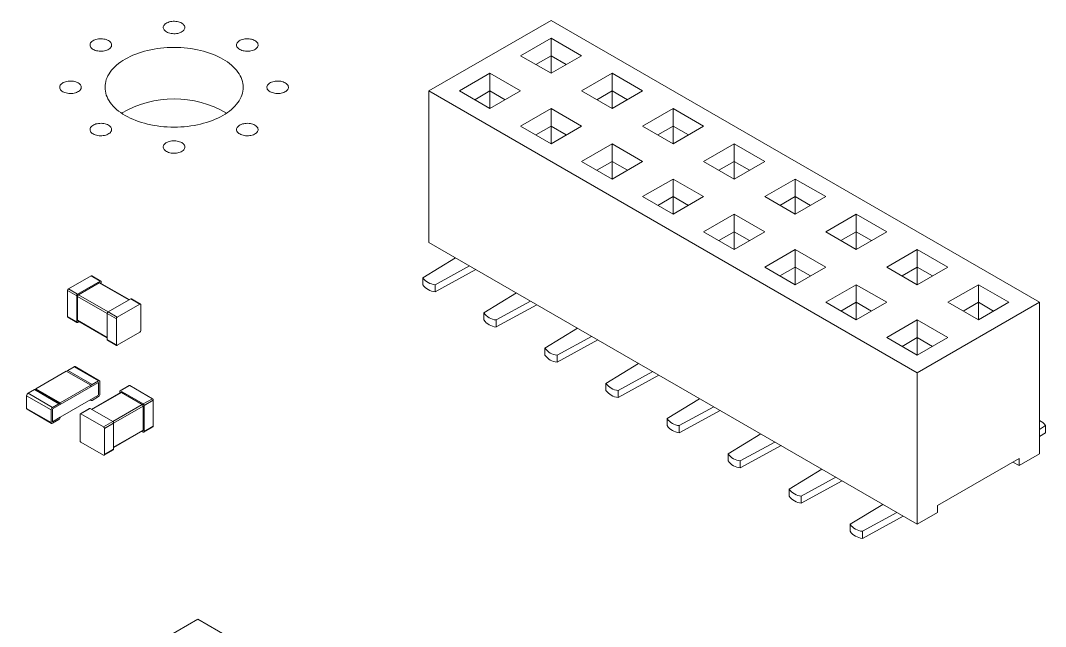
# Model space of a CAD drawing. Header units: millimetres. Extents: x 15 to 405, y 6 to 293.
# Drawn here: x 104.89 to 112.8, y 59.55 to 64.23 of the extents above; entities that cross this region are included whole.
import ezdxf

# ---------------------------------------------------------------- set-up
doc = ezdxf.new("R2010")
doc.units = ezdxf.units.MM

msp = doc.modelspace()

# ---------------------------------------------------------------- linework, layer by layer
at = {"color": 7, "linetype": 'Continuous', "lineweight": 18}
for p, q in [((108.9828, 64.2268), (108.0399, 63.6825)), ((112.754, 62.0497), (108.9828, 64.2268)), ((108.9828, 64.0907), (108.747, 63.9546)), ((109.2185, 63.9546), (108.9828, 64.0907)), ((108.9828, 64.0907), (108.9828, 63.9546)), ((108.747, 63.9546), (108.9828, 63.8186)), ((108.9828, 63.9546), (108.8649, 63.8866)), ((108.9828, 63.8186), (109.2185, 63.9546)), ((109.1006, 63.8866), (108.9828, 63.9546)), ((108.9828, 63.9546), (108.9828, 63.8186)), ((108.5113, 63.8186), (108.2756, 63.6825)), ((108.747, 63.6825), (108.5113, 63.8186)), ((108.5113, 63.8186), (108.5113, 63.6825)), ((109.4542, 63.8186), (109.2185, 63.6825)), ((109.6899, 63.6825), (109.4542, 63.8186)), ((109.4542, 63.8186), (109.4542, 63.6825)), ((108.0399, 63.6825), (111.8112, 61.5054)), ((108.0399, 62.5121), (108.0399, 63.6825)), ((108.2756, 63.6825), (108.5113, 63.5464)), ((108.5113, 63.6825), (108.3935, 63.6144)), ((108.5113, 63.5464), (108.747, 63.6825)), ((108.6292, 63.6144), (108.5113, 63.6825)), ((108.5113, 63.6825), (108.5113, 63.5464)), ((109.2185, 63.6825), (109.4542, 63.5464)), ((109.4542, 63.6825), (109.3363, 63.6144)), ((109.4542, 63.5464), (109.6899, 63.6825)), ((109.572, 63.6144), (109.4542, 63.6825)), ((109.4542, 63.6825), (109.4542, 63.5464)), ((108.9828, 63.5464), (108.747, 63.4103)), ((109.2185, 63.4103), (108.9828, 63.5464)), ((108.9828, 63.5464), (108.9828, 63.4103)), ((109.9256, 63.5464), (109.6899, 63.4103)), ((110.1613, 63.4103), (109.9256, 63.5464)), ((109.9256, 63.5464), (109.9256, 63.4103)), ((108.747, 63.4103), (108.9828, 63.2743)), ((108.9828, 63.4103), (108.8649, 63.3423)), ((108.9828, 63.2743), (109.2185, 63.4103)), ((109.1006, 63.3423), (108.9828, 63.4103)), ((108.9828, 63.4103), (108.9828, 63.2743)), ((109.6899, 63.4103), (109.9256, 63.2743)), ((109.9256, 63.4103), (109.8077, 63.3423)), ((109.9256, 63.2743), (110.1613, 63.4103)), ((110.0434, 63.3423), (109.9256, 63.4103)), ((109.9256, 63.4103), (109.9256, 63.2743)), ((109.4542, 63.2743), (109.2185, 63.1382)), ((109.6899, 63.1382), (109.4542, 63.2743)), ((109.4542, 63.2743), (109.4542, 63.1382)), ((110.397, 63.2743), (110.1613, 63.1382)), ((110.6327, 63.1382), (110.397, 63.2743)), ((110.397, 63.2743), (110.397, 63.1382)), ((109.2185, 63.1382), (109.4542, 63.0021)), ((109.4542, 63.1382), (109.3363, 63.0702)), ((109.4542, 63.0021), (109.6899, 63.1382)), ((109.572, 63.0702), (109.4542, 63.1382)), ((109.4542, 63.1382), (109.4542, 63.0021)), ((110.1613, 63.1382), (110.397, 63.0021)), ((110.397, 63.1382), (110.2791, 63.0702)), ((110.397, 63.0021), (110.6327, 63.1382)), ((110.5148, 63.0702), (110.397, 63.1382)), ((110.397, 63.1382), (110.397, 63.0021)), ((109.9256, 63.0021), (109.6899, 62.8661)), ((110.1613, 62.8661), (109.9256, 63.0021)), ((109.9256, 63.0021), (109.9256, 62.8661)), ((110.8684, 63.0021), (110.6327, 62.8661)), ((111.1041, 62.8661), (110.8684, 63.0021)), ((110.8684, 63.0021), (110.8684, 62.8661)), ((109.6899, 62.8661), (109.9256, 62.73)), ((109.9256, 62.8661), (109.8077, 62.798)), ((109.9256, 62.73), (110.1613, 62.8661)), ((110.0434, 62.798), (109.9256, 62.8661)), ((109.9256, 62.8661), (109.9256, 62.73)), ((110.6327, 62.8661), (110.8684, 62.73)), ((110.8684, 62.8661), (110.7505, 62.798)), ((110.8684, 62.73), (111.1041, 62.8661)), ((110.9862, 62.798), (110.8684, 62.8661)), ((110.8684, 62.8661), (110.8684, 62.73)), ((110.397, 62.73), (110.1613, 62.5939)), ((110.6327, 62.5939), (110.397, 62.73)), ((110.397, 62.73), (110.397, 62.5939)), ((111.3398, 62.73), (111.1041, 62.5939)), ((111.5755, 62.5939), (111.3398, 62.73)), ((111.3398, 62.73), (111.3398, 62.5939)), ((110.1613, 62.5939), (110.397, 62.4579)), ((110.397, 62.5939), (110.2791, 62.5259)), ((110.397, 62.4579), (110.6327, 62.5939)), ((110.5148, 62.5259), (110.397, 62.5939)), ((110.397, 62.5939), (110.397, 62.4579)), ((111.1041, 62.5939), (111.3398, 62.4579)), ((111.3398, 62.5939), (111.2219, 62.5259)), ((111.3398, 62.4579), (111.5755, 62.5939)), ((111.4576, 62.5259), (111.3398, 62.5939)), ((111.3398, 62.5939), (111.3398, 62.4579)), ((108.0399, 62.5121), (111.8112, 60.335)), ((110.8684, 62.4579), (110.6327, 62.3218)), ((111.1041, 62.3218), (110.8684, 62.4579)), ((110.8684, 62.4579), (110.8684, 62.3218)), ((111.8112, 62.4579), (111.5755, 62.3218)), ((112.0469, 62.3218), (111.8112, 62.4579)), ((111.8112, 62.4579), (111.8112, 62.3218)), ((107.9928, 62.24), (108.2449, 62.3938)), ((108.3536, 62.3311), (108.0871, 62.1855)), ((108.402, 62.3031), (108.0871, 62.1311)), ((110.6327, 62.3218), (110.8684, 62.1857)), ((110.8684, 62.3218), (110.7505, 62.2538)), ((110.8684, 62.1857), (111.1041, 62.3218)), ((110.9862, 62.2538), (110.8684, 62.3218)), ((110.8684, 62.3218), (110.8684, 62.1857)), ((111.5755, 62.3218), (111.8112, 62.1857)), ((111.8112, 62.3218), (111.6933, 62.2538)), ((111.8112, 62.1857), (112.0469, 62.3218)), ((111.929, 62.2538), (111.8112, 62.3218)), ((111.8112, 62.3218), (111.8112, 62.1857)), ((105.2563, 62.1529), (105.4307, 62.2536)), ((105.4307, 62.2536), (105.5015, 62.2128)), ((105.5065, 62.2133), (105.4357, 62.2541)), ((107.9928, 62.1855), (107.9928, 62.24)), ((105.2493, 62.1407), (105.32, 62.0999)), ((105.2493, 61.9393), (105.2493, 62.1407)), ((105.2563, 62.1529), (105.327, 62.1121)), ((105.327, 62.1121), (105.5015, 62.2128)), ((105.3341, 62.108), (105.4944, 62.2005)), ((105.4944, 62.2005), (105.723, 62.0686)), ((105.7259, 62.0703), (105.4994, 62.201)), ((105.5085, 62.1958), (105.5085, 62.2087)), ((108.0871, 62.1311), (108.0871, 62.1855)), ((111.3398, 62.1857), (111.1041, 62.0497)), ((111.5755, 62.0497), (111.3398, 62.1857)), ((111.3398, 62.1857), (111.3398, 62.0497)), ((112.2826, 62.1857), (112.0469, 62.0497)), ((112.5183, 62.0497), (112.2826, 62.1857)), ((112.2826, 62.1857), (112.2826, 62.0497)), ((105.32, 61.8984), (105.32, 62.0999)), ((105.327, 61.9107), (105.327, 62.0958)), ((105.327, 62.0958), (105.5557, 61.9638)), ((105.3341, 62.108), (105.5627, 61.976)), ((105.5627, 61.976), (105.7372, 62.0767)), ((105.7372, 62.0767), (105.8079, 62.0359)), ((105.8129, 62.0364), (105.7422, 62.0772)), ((108.4642, 61.9678), (108.7163, 62.1217)), ((108.825, 62.0589), (108.5585, 61.9134)), ((105.5627, 61.976), (105.6334, 61.9352)), ((105.6334, 61.9352), (105.8079, 62.0359)), ((105.8149, 61.8304), (105.8149, 62.0318)), ((108.8734, 62.0309), (108.5585, 61.859)), ((111.1041, 62.0497), (111.3398, 61.9136)), ((111.3398, 62.0497), (111.2219, 61.9816)), ((111.3398, 61.9136), (111.5755, 62.0497)), ((111.4576, 61.9816), (111.3398, 62.0497)), ((111.3398, 62.0497), (111.3398, 61.9136)), ((111.8112, 61.5054), (112.754, 62.0497)), ((112.0469, 62.0497), (112.2826, 61.9136)), ((112.2826, 62.0497), (112.1647, 61.9816)), ((112.2826, 61.9136), (112.5183, 62.0497)), ((112.4004, 61.9816), (112.2826, 62.0497)), ((112.2826, 62.0497), (112.2826, 61.9136)), ((112.754, 60.8793), (112.754, 62.0497)), ((105.2493, 61.9393), (105.32, 61.8984)), ((105.2513, 61.9347), (105.322, 61.8939)), ((105.327, 61.9107), (105.5557, 61.7787)), ((105.327, 61.8944), (105.3382, 61.9008)), ((105.3291, 61.9061), (105.5557, 61.7753)), ((105.5557, 61.9638), (105.6264, 61.923)), ((105.5557, 61.7624), (105.5557, 61.9638)), ((105.6264, 61.7216), (105.6264, 61.923)), ((108.4642, 61.9134), (108.4642, 61.9678)), ((108.5585, 61.859), (108.5585, 61.9134)), ((111.8112, 61.9136), (111.5755, 61.7775)), ((112.0469, 61.7775), (111.8112, 61.9136)), ((111.8112, 61.9136), (111.8112, 61.7775)), ((105.6334, 61.7175), (105.8079, 61.8182)), ((108.9356, 61.6957), (109.1877, 61.8495)), ((105.5557, 61.7624), (105.6264, 61.7216)), ((105.5577, 61.7578), (105.6284, 61.717)), ((109.2964, 61.7868), (109.0299, 61.6413)), ((109.3448, 61.7588), (109.0299, 61.5868)), ((111.5755, 61.7775), (111.8112, 61.6415)), ((111.8112, 61.7775), (111.6933, 61.7095)), ((111.8112, 61.6415), (112.0469, 61.7775)), ((111.929, 61.7095), (111.8112, 61.7775)), ((111.8112, 61.7775), (111.8112, 61.6415)), ((108.9356, 61.6413), (108.9356, 61.6957)), ((109.0299, 61.5868), (109.0299, 61.6413)), ((105.2398, 61.5175), (105.0041, 61.3814)), ((105.2398, 61.5175), (105.4284, 61.4086)), ((105.2999, 61.5522), (105.2504, 61.5236)), ((105.2504, 61.5236), (105.439, 61.4147)), ((105.2999, 61.5522), (105.4885, 61.4433)), ((105.496, 61.4441), (105.3074, 61.5529)), ((109.407, 61.4236), (109.6591, 61.5774)), ((109.7678, 61.5147), (109.5013, 61.3691)), ((111.8112, 60.335), (111.8112, 61.5054)), ((105.4885, 61.4311), (105.4284, 61.3964)), ((105.4885, 61.4433), (105.439, 61.4147)), ((105.4885, 61.3331), (105.4885, 61.4311)), ((105.4991, 61.3392), (105.4991, 61.4372)), ((109.407, 61.3691), (109.407, 61.4236)), ((109.8162, 61.4867), (109.5013, 61.3147)), ((104.9935, 61.3753), (104.944, 61.3467)), ((104.944, 61.3467), (105.1326, 61.2379)), ((104.9935, 61.3753), (105.1821, 61.2664)), ((105.1896, 61.2672), (105.001, 61.376)), ((105.0041, 61.3814), (105.1927, 61.2726)), ((105.0041, 61.3742), (105.0041, 61.3814)), ((105.4284, 61.4086), (105.1927, 61.2726)), ((105.4284, 61.3964), (105.1927, 61.2603)), ((105.4284, 61.3964), (105.4284, 61.4086)), ((105.6614, 61.3533), (105.4349, 61.2226)), ((105.4378, 61.2209), (105.6664, 61.3528)), ((105.6523, 61.3481), (105.6523, 61.361)), ((105.7251, 61.4064), (105.6544, 61.3656)), ((105.6594, 61.3651), (105.7301, 61.4059)), ((105.8338, 61.2644), (105.6594, 61.3651)), ((105.8267, 61.2603), (105.6664, 61.3528)), ((105.9045, 61.3052), (105.7301, 61.4059)), ((109.5013, 61.3147), (109.5013, 61.3691)), ((104.9334, 61.3283), (105.122, 61.2195)), ((104.9334, 61.2304), (104.9334, 61.3283)), ((105.1821, 61.2664), (105.1326, 61.2379)), ((105.4284, 61.2984), (105.1927, 61.1623)), ((105.1927, 61.2603), (105.1927, 61.2726)), ((105.424, 61.2958), (105.4315, 61.2915)), ((105.4885, 61.3331), (105.4284, 61.2984)), ((105.4885, 61.3208), (105.439, 61.2923)), ((105.8338, 61.2644), (105.9045, 61.3052)), ((105.8409, 61.2522), (105.9116, 61.293)), ((105.9116, 61.0916), (105.9116, 61.293)), ((109.8784, 61.1514), (110.1305, 61.3053)), ((104.9334, 61.2304), (105.122, 61.1215)), ((104.9365, 61.2235), (105.1251, 61.1146)), ((105.122, 61.1215), (105.122, 61.2195)), ((105.1927, 61.2603), (105.1326, 61.2256)), ((105.1326, 61.1276), (105.1326, 61.2256)), ((105.4187, 61.2295), (105.348, 61.1887)), ((105.353, 61.1882), (105.4237, 61.229)), ((105.5274, 61.0875), (105.353, 61.1882)), ((105.5981, 61.1283), (105.4237, 61.229)), ((105.5981, 61.1283), (105.8267, 61.2603)), ((105.6052, 61.1161), (105.8338, 61.2481)), ((105.8338, 61.063), (105.8338, 61.2481)), ((105.8409, 61.0507), (105.8409, 61.2522)), ((110.2392, 61.2425), (109.9727, 61.097)), ((110.2876, 61.2145), (109.9727, 61.0426)), ((105.1927, 61.1623), (105.1326, 61.1276)), ((105.1821, 61.1439), (105.1326, 61.1154)), ((105.3459, 60.9827), (105.3459, 61.1841)), ((105.5274, 61.0875), (105.5981, 61.1283)), ((105.5345, 61.0753), (105.6052, 61.1161)), ((105.6052, 60.9147), (105.6052, 61.1161)), ((109.8784, 61.097), (109.8784, 61.1514)), ((105.5345, 60.8739), (105.5345, 61.0753)), ((105.6052, 60.931), (105.8338, 61.063)), ((105.6052, 60.9276), (105.8317, 61.0584)), ((105.8338, 61.0467), (105.8226, 61.0531)), ((105.8388, 61.0462), (105.9095, 61.087)), ((105.8409, 61.0507), (105.9116, 61.0916)), ((109.9727, 61.0426), (109.9727, 61.097)), ((110.3498, 60.8793), (110.6019, 61.0331)), ((112.8011, 61.097), (112.754, 61.0682)), ((112.8011, 61.0426), (112.754, 61.0138)), ((112.8011, 61.0426), (112.8011, 61.097)), ((105.5274, 60.8698), (105.353, 60.9705)), ((110.7106, 60.9704), (110.4441, 60.8249)), ((105.5324, 60.8693), (105.6031, 60.9101)), ((105.5345, 60.8739), (105.6052, 60.9147)), ((110.3498, 60.8249), (110.3498, 60.8793)), ((110.759, 60.9424), (110.4441, 60.7704)), ((112.5969, 60.7886), (112.754, 60.8793)), ((110.4441, 60.7704), (110.4441, 60.8249)), ((111.9683, 60.4802), (112.5969, 60.843)), ((112.5969, 60.7886), (112.5497, 60.8158)), ((112.5969, 60.7886), (112.5969, 60.843)), ((110.8212, 60.6072), (111.0733, 60.761)), ((111.182, 60.6982), (110.9155, 60.5527)), ((111.2304, 60.6703), (110.9155, 60.4983)), ((110.8212, 60.5527), (110.8212, 60.6072)), ((110.9155, 60.4983), (110.9155, 60.5527)), ((111.2926, 60.335), (111.5447, 60.4888)), ((111.9683, 60.4257), (111.9683, 60.4802)), ((111.6534, 60.4261), (111.3869, 60.2806)), ((111.7019, 60.3981), (111.3869, 60.2262)), ((111.8112, 60.335), (111.9683, 60.4257)), ((111.2926, 60.2806), (111.2926, 60.335)), ((111.3869, 60.2262), (111.3869, 60.2806)), ((106.2557, 59.6018), (104.3112, 58.4793)), ((108.377, 58.3772), (106.2557, 59.6018))]:
    msp.add_line(p, q, dxfattribs=at)
at = {"color": 7, "linetype": 'Continuous', "lineweight": 18, "flags": 128}
for points in [[(106.0129, 64.1387), (106.006, 64.1432), (106.0001, 64.1482), (105.9953, 64.1536), (105.9918, 64.1593), (105.9895, 64.1652), (105.9885, 64.1712), (105.9889, 64.1772), (105.9905, 64.1832), (105.9934, 64.189), (105.9976, 64.1945), (106.0029, 64.1997), (106.0093, 64.2045), (106.0167, 64.2088), (106.025, 64.2125), (106.034, 64.2155), (106.0436, 64.2179), (106.0537, 64.2196), (106.064, 64.2206), (106.0744, 64.2208), (106.0849, 64.2202), (106.0951, 64.2189), (106.1049, 64.2168), (106.1142, 64.2141), (106.1229, 64.2107), (106.1308, 64.2067), (106.1377, 64.2022), (106.1436, 64.1972), (106.1483, 64.1918), (106.1519, 64.1861), (106.1541, 64.1802), (106.1551, 64.1742), (106.1548, 64.1682), (106.1532, 64.1622), (106.1502, 64.1564), (106.1461, 64.1508), (106.1408, 64.1456), (106.1343, 64.1409), (106.1269, 64.1366), (106.1187, 64.1329), (106.1097, 64.1298), (106.1001, 64.1274), (106.09, 64.1257), (106.0797, 64.1248), (106.0692, 64.1246), (106.0588, 64.1252), (106.0486, 64.1265), (106.0387, 64.1285), (106.0294, 64.1313), (106.0208, 64.1347), (106.0129, 64.1387)], [(105.4472, 64.0034), (105.4403, 64.0079), (105.4344, 64.0129), (105.4297, 64.0183), (105.4261, 64.024), (105.4238, 64.0299), (105.4229, 64.0359), (105.4232, 64.0419), (105.4248, 64.0479), (105.4277, 64.0537), (105.4319, 64.0593), (105.4372, 64.0645), (105.4436, 64.0692), (105.451, 64.0735), (105.4593, 64.0772), (105.4683, 64.0803), (105.4779, 64.0827), (105.488, 64.0844), (105.4983, 64.0853), (105.5088, 64.0855), (105.5192, 64.0849), (105.5294, 64.0836), (105.5392, 64.0816), (105.5486, 64.0788), (105.5572, 64.0754), (105.5651, 64.0714), (105.572, 64.0669), (105.5779, 64.0619), (105.5826, 64.0565), (105.5862, 64.0508), (105.5885, 64.0449), (105.5894, 64.0389), (105.5891, 64.0329), (105.5875, 64.0269), (105.5846, 64.0211), (105.5804, 64.0156), (105.5751, 64.0104), (105.5687, 64.0056), (105.5613, 64.0013), (105.553, 63.9976), (105.544, 63.9945), (105.5344, 63.9922), (105.5243, 63.9905), (105.514, 63.9895), (105.5035, 63.9893), (105.4931, 63.9899), (105.4829, 63.9912), (105.473, 63.9933), (105.4637, 63.996), (105.4551, 63.9994), (105.4472, 64.0034)], [(106.5786, 64.0034), (106.5717, 64.0079), (106.5658, 64.0129), (106.561, 64.0183), (106.5575, 64.024), (106.5552, 64.0299), (106.5542, 64.0359), (106.5546, 64.0419), (106.5562, 64.0479), (106.5591, 64.0537), (106.5633, 64.0593), (106.5686, 64.0645), (106.575, 64.0692), (106.5824, 64.0735), (106.5907, 64.0772), (106.5997, 64.0803), (106.6093, 64.0827), (106.6193, 64.0844), (106.6297, 64.0853), (106.6401, 64.0855), (106.6506, 64.0849), (106.6608, 64.0836), (106.6706, 64.0816), (106.6799, 64.0788), (106.6886, 64.0754), (106.6964, 64.0714), (106.7034, 64.0669), (106.7092, 64.0619), (106.714, 64.0565), (106.7175, 64.0508), (106.7198, 64.0449), (106.7208, 64.0389), (106.7205, 64.0329), (106.7188, 64.0269), (106.7159, 64.0211), (106.7118, 64.0156), (106.7064, 64.0104), (106.7, 64.0056), (106.6926, 64.0013), (106.6844, 63.9976), (106.6753, 63.9945), (106.6657, 63.9922), (106.6557, 63.9905), (106.6454, 63.9895), (106.6349, 63.9893), (106.6245, 63.9899), (106.6143, 63.9912), (106.6044, 63.9933), (106.5951, 63.996), (106.5864, 63.9994), (106.5786, 64.0034)], [(105.6947, 63.4931), (105.6767, 63.5041), (105.6596, 63.5155), (105.6435, 63.5274), (105.6284, 63.5398), (105.6144, 63.5526), (105.6015, 63.5657), (105.5897, 63.5792), (105.5791, 63.593), (105.5697, 63.6071), (105.5615, 63.6215), (105.5545, 63.636), (105.5487, 63.6508), (105.5443, 63.6657), (105.5411, 63.6807), (105.5391, 63.6957), (105.5385, 63.7109), (105.5391, 63.726), (105.5411, 63.741), (105.5443, 63.756), (105.5487, 63.7709), (105.5545, 63.7857), (105.5615, 63.8002), (105.5697, 63.8146), (105.5791, 63.8287), (105.5897, 63.8425), (105.6015, 63.856), (105.6144, 63.8691), (105.6284, 63.8819), (105.6435, 63.8943), (105.6596, 63.9062), (105.6767, 63.9176), (105.6947, 63.9286), (105.7137, 63.939), (105.7335, 63.9489), (105.7541, 63.9581), (105.7755, 63.9668), (105.7976, 63.9749), (105.8204, 63.9824), (105.8438, 63.9892), (105.8677, 63.9953), (105.8922, 64.0007), (105.917, 64.0055), (105.9422, 64.0095), (105.9678, 64.0128), (105.9936, 64.0154), (106.0196, 64.0173), (106.0457, 64.0184), (106.0718, 64.0187), (106.098, 64.0184), (106.1241, 64.0173), (106.1501, 64.0154), (106.1759, 64.0128), (106.2014, 64.0095), (106.2266, 64.0055), (106.2515, 64.0007), (106.2759, 63.9953), (106.2999, 63.9892), (106.3232, 63.9824), (106.346, 63.9749), (106.3681, 63.9668), (106.3895, 63.9581), (106.4102, 63.9489), (106.43, 63.939), (106.449, 63.9286), (106.467, 63.9176), (106.4841, 63.9062), (106.5002, 63.8943), (106.5153, 63.8819), (106.5293, 63.8691), (106.5422, 63.856), (106.554, 63.8425), (106.5646, 63.8287), (106.574, 63.8146), (106.5822, 63.8002), (106.5892, 63.7857), (106.5949, 63.7709), (106.5994, 63.756), (106.6026, 63.741), (106.6045, 63.726), (106.6052, 63.7109), (106.6045, 63.6957), (106.6026, 63.6807), (106.5994, 63.6657), (106.5949, 63.6508), (106.5892, 63.636), (106.5822, 63.6215), (106.574, 63.6071), (106.5646, 63.593), (106.554, 63.5792), (106.5422, 63.5657), (106.5293, 63.5526), (106.5153, 63.5398), (106.5002, 63.5274), (106.4841, 63.5155), (106.467, 63.5041), (106.449, 63.4931), (106.43, 63.4827), (106.4102, 63.4729), (106.3895, 63.4636), (106.3681, 63.4549), (106.346, 63.4468), (106.3232, 63.4393), (106.2999, 63.4325), (106.2759, 63.4264), (106.2515, 63.421), (106.2266, 63.4162), (106.2014, 63.4122), (106.1759, 63.4089), (106.1501, 63.4063), (106.1241, 63.4044), (106.098, 63.4033), (106.0718, 63.403), (106.0457, 63.4033), (106.0196, 63.4044), (105.9936, 63.4063), (105.9678, 63.4089), (105.9422, 63.4122), (105.917, 63.4162), (105.8922, 63.421), (105.8677, 63.4264), (105.8438, 63.4325), (105.8204, 63.4393), (105.7976, 63.4468), (105.7755, 63.4549), (105.7541, 63.4636), (105.7335, 63.4729), (105.7137, 63.4827), (105.6947, 63.4931)], [(105.2129, 63.6768), (105.206, 63.6814), (105.2001, 63.6864), (105.1953, 63.6917), (105.1918, 63.6974), (105.1895, 63.7033), (105.1885, 63.7093), (105.1889, 63.7154), (105.1905, 63.7213), (105.1934, 63.7271), (105.1976, 63.7327), (105.2029, 63.7379), (105.2093, 63.7427), (105.2167, 63.7469), (105.225, 63.7506), (105.234, 63.7537), (105.2436, 63.7561), (105.2537, 63.7578), (105.264, 63.7587), (105.2744, 63.7589), (105.2849, 63.7584), (105.2951, 63.757), (105.3049, 63.755), (105.3142, 63.7523), (105.3229, 63.7489), (105.3308, 63.7449), (105.3377, 63.7403), (105.3436, 63.7353), (105.3483, 63.73), (105.3519, 63.7243), (105.3541, 63.7184), (105.3551, 63.7124), (105.3548, 63.7063), (105.3532, 63.7004), (105.3502, 63.6946), (105.3461, 63.689), (105.3408, 63.6838), (105.3343, 63.679), (105.3269, 63.6748), (105.3187, 63.6711), (105.3097, 63.668), (105.3001, 63.6656), (105.29, 63.6639), (105.2797, 63.663), (105.2692, 63.6628), (105.2588, 63.6633), (105.2486, 63.6647), (105.2387, 63.6667), (105.2294, 63.6694), (105.2208, 63.6728), (105.2129, 63.6768)], [(106.8129, 63.6768), (106.806, 63.6814), (106.8001, 63.6864), (106.7953, 63.6917), (106.7918, 63.6974), (106.7895, 63.7033), (106.7885, 63.7093), (106.7889, 63.7154), (106.7905, 63.7213), (106.7934, 63.7271), (106.7976, 63.7327), (106.8029, 63.7379), (106.8093, 63.7427), (106.8167, 63.7469), (106.825, 63.7506), (106.834, 63.7537), (106.8436, 63.7561), (106.8537, 63.7578), (106.864, 63.7587), (106.8744, 63.7589), (106.8849, 63.7584), (106.8951, 63.757), (106.9049, 63.755), (106.9142, 63.7523), (106.9229, 63.7489), (106.9308, 63.7449), (106.9377, 63.7403), (106.9436, 63.7353), (106.9483, 63.73), (106.9519, 63.7243), (106.9541, 63.7184), (106.9551, 63.7124), (106.9548, 63.7063), (106.9532, 63.7004), (106.9502, 63.6946), (106.9461, 63.689), (106.9408, 63.6838), (106.9343, 63.679), (106.9269, 63.6748), (106.9187, 63.6711), (106.9097, 63.668), (106.9001, 63.6656), (106.89, 63.6639), (106.8797, 63.663), (106.8692, 63.6628), (106.8588, 63.6633), (106.8486, 63.6647), (106.8387, 63.6667), (106.8294, 63.6694), (106.8208, 63.6728), (106.8129, 63.6768)], [(105.4472, 63.3503), (105.4403, 63.3548), (105.4344, 63.3598), (105.4297, 63.3652), (105.4261, 63.3709), (105.4238, 63.3768), (105.4229, 63.3828), (105.4232, 63.3888), (105.4248, 63.3948), (105.4277, 63.4006), (105.4319, 63.4061), (105.4372, 63.4113), (105.4436, 63.4161), (105.451, 63.4204), (105.4593, 63.4241), (105.4683, 63.4272), (105.4779, 63.4296), (105.488, 63.4312), (105.4983, 63.4322), (105.5088, 63.4324), (105.5192, 63.4318), (105.5294, 63.4305), (105.5392, 63.4284), (105.5486, 63.4257), (105.5572, 63.4223), (105.5651, 63.4183), (105.572, 63.4138), (105.5779, 63.4088), (105.5826, 63.4034), (105.5862, 63.3977), (105.5885, 63.3918), (105.5894, 63.3858), (105.5891, 63.3798), (105.5875, 63.3738), (105.5846, 63.368), (105.5804, 63.3624), (105.5751, 63.3572), (105.5687, 63.3525), (105.5613, 63.3482), (105.553, 63.3445), (105.544, 63.3414), (105.5344, 63.339), (105.5243, 63.3373), (105.514, 63.3364), (105.5035, 63.3362), (105.4931, 63.3368), (105.4829, 63.3381), (105.473, 63.3401), (105.4637, 63.3429), (105.4551, 63.3463), (105.4472, 63.3503)], [(106.5786, 63.3503), (106.5717, 63.3548), (106.5658, 63.3598), (106.561, 63.3652), (106.5575, 63.3709), (106.5552, 63.3768), (106.5542, 63.3828), (106.5546, 63.3888), (106.5562, 63.3948), (106.5591, 63.4006), (106.5633, 63.4061), (106.5686, 63.4113), (106.575, 63.4161), (106.5824, 63.4204), (106.5907, 63.4241), (106.5997, 63.4272), (106.6093, 63.4296), (106.6193, 63.4312), (106.6297, 63.4322), (106.6401, 63.4324), (106.6506, 63.4318), (106.6608, 63.4305), (106.6706, 63.4284), (106.6799, 63.4257), (106.6886, 63.4223), (106.6964, 63.4183), (106.7034, 63.4138), (106.7092, 63.4088), (106.714, 63.4034), (106.7175, 63.3977), (106.7198, 63.3918), (106.7208, 63.3858), (106.7205, 63.3798), (106.7188, 63.3738), (106.7159, 63.368), (106.7118, 63.3624), (106.7064, 63.3572), (106.7, 63.3525), (106.6926, 63.3482), (106.6844, 63.3445), (106.6753, 63.3414), (106.6657, 63.339), (106.6557, 63.3373), (106.6454, 63.3364), (106.6349, 63.3362), (106.6245, 63.3368), (106.6143, 63.3381), (106.6044, 63.3401), (106.5951, 63.3429), (106.5864, 63.3463), (106.5786, 63.3503)], [(106.0129, 63.215), (106.006, 63.2195), (106.0001, 63.2245), (105.9953, 63.2299), (105.9918, 63.2356), (105.9895, 63.2415), (105.9885, 63.2475), (105.9889, 63.2535), (105.9905, 63.2595), (105.9934, 63.2653), (105.9976, 63.2709), (106.0029, 63.2761), (106.0093, 63.2808), (106.0167, 63.2851), (106.025, 63.2888), (106.034, 63.2919), (106.0436, 63.2943), (106.0537, 63.296), (106.064, 63.2969), (106.0744, 63.2971), (106.0849, 63.2965), (106.0951, 63.2952), (106.1049, 63.2932), (106.1142, 63.2904), (106.1229, 63.287), (106.1308, 63.283), (106.1377, 63.2785), (106.1436, 63.2735), (106.1483, 63.2681), (106.1519, 63.2624), (106.1541, 63.2565), (106.1551, 63.2505), (106.1548, 63.2445), (106.1532, 63.2385), (106.1502, 63.2327), (106.1461, 63.2272), (106.1408, 63.222), (106.1343, 63.2172), (106.1269, 63.2129), (106.1187, 63.2092), (106.1097, 63.2062), (106.1001, 63.2038), (106.09, 63.2021), (106.0797, 63.2011), (106.0692, 63.2009), (106.0588, 63.2015), (106.0486, 63.2028), (106.0387, 63.2049), (106.0294, 63.2076), (106.0208, 63.211), (106.0129, 63.215)]]:
    msp.add_lwpolyline(points, dxfattribs=at)
at = {"color": 7, "linetype": 'Continuous', "lineweight": 18}
for centre, radius, start, end in [((106.0718, 62.8224), 0.7989, 59.5072, 120.4928), ((105.4337, 62.2495), 0.00503, 65.68605, 125.61817), ((105.5042, 62.2094), 0.00437, 350.78596, 129.20329), ((108.0989, 62.3148), 0.1298, 215.21259, 264.79279), ((105.2646, 62.14), 0.0154, 122.60548, 177.39452), ((105.4973, 62.1965), 0.00503, 65.68605, 125.61817), ((108.0989, 62.2604), 0.1298, 215.21259, 264.79279), ((105.3353, 62.0992), 0.0154, 122.60548, 177.39452), ((105.3424, 62.0951), 0.0154, 122.60548, 177.39452), ((105.7401, 62.0726), 0.00503, 65.68605, 125.61817), ((105.571, 61.9631), 0.0154, 122.60548, 177.39452), ((105.8106, 62.0325), 0.00437, 350.78596, 129.20329), ((105.2543, 61.9388), 0.00503, 174.37962, 234.30196), ((105.3243, 61.8977), 0.00437, 170.78596, 309.20329), ((105.332, 61.9102), 0.00503, 174.37962, 234.30196), ((105.6417, 61.9223), 0.0154, 122.60548, 177.39452), ((108.5703, 62.0427), 0.1298, 215.21259, 264.79279), ((108.5703, 61.9882), 0.1298, 215.21259, 264.79279), ((105.7996, 61.8311), 0.0154, 302.60548, 357.39452), ((105.5607, 61.7619), 0.00503, 174.37962, 234.30196), ((105.6307, 61.7209), 0.00437, 170.78596, 309.20329), ((109.0417, 61.7705), 0.1298, 215.21259, 264.79279), ((109.0417, 61.7161), 0.1298, 215.21259, 264.79279), ((105.2619, 61.5052), 0.0216, 121.95467, 151.14439), ((105.3043, 61.546), 0.00754, 65.68605, 125.61817), ((105.4926, 61.4382), 0.00655, 350.78596, 129.20329), ((109.5131, 61.4984), 0.1298, 215.21259, 264.79279), ((104.9564, 61.3273), 0.0231, 122.60548, 177.39452), ((104.9979, 61.3691), 0.00754, 65.68605, 125.61817), ((105.4514, 61.3953), 0.0231, 122.60548, 177.39452), ((105.6566, 61.3617), 0.00437, 50.79671, 189.21404), ((105.6635, 61.3488), 0.00503, 54.38183, 114.31395), ((105.7272, 61.4018), 0.00503, 54.38183, 114.31395), ((109.5131, 61.444), 0.1298, 215.21259, 264.79279), ((105.1862, 61.2614), 0.00655, 350.78596, 129.20329), ((105.4349, 61.2973), 0.00655, 170.78596, 309.20329), ((105.4761, 61.3403), 0.0231, 302.60548, 357.39452), ((105.8255, 61.2515), 0.0154, 2.60548, 57.39452), ((105.8962, 61.2923), 0.0154, 2.60548, 57.39452), ((104.9409, 61.2296), 0.00755, 174.37962, 234.30196), ((105.145, 61.2184), 0.0231, 122.60548, 177.39452), ((105.3502, 61.1848), 0.00437, 50.79671, 189.21404), ((105.4207, 61.2249), 0.00503, 54.38183, 114.31395), ((105.8184, 61.2474), 0.0154, 2.60548, 57.39452), ((105.1284, 61.1204), 0.00655, 170.78596, 309.20329), ((105.1697, 61.1634), 0.0231, 302.60548, 357.39452), ((105.5898, 61.1154), 0.0154, 2.60548, 57.39452), ((109.9845, 61.2263), 0.1298, 215.21259, 264.79279), ((112.7174, 61.0463), 0.0978, 31.17614, 68.05124), ((105.5191, 61.0746), 0.0154, 2.60548, 57.39452), ((105.8288, 61.0625), 0.00503, 305.69804, 5.62038), ((105.8366, 61.05), 0.00437, 230.79671, 9.21404), ((105.9066, 61.0911), 0.00503, 305.69804, 5.62038), ((109.9845, 61.1718), 0.1298, 215.21259, 264.79279), ((105.3612, 60.9834), 0.0154, 182.60548, 237.39452), ((105.5301, 60.8732), 0.00437, 230.79671, 9.21404), ((105.6002, 60.9142), 0.00503, 305.69804, 5.62038), ((110.4559, 60.9541), 0.1298, 215.21259, 264.79279), ((110.4559, 60.8997), 0.1298, 215.21259, 264.79279), ((110.9273, 60.682), 0.1298, 215.21259, 264.79279), ((110.9273, 60.6276), 0.1298, 215.21259, 264.79279), ((111.3987, 60.4099), 0.1298, 215.21259, 264.79279), ((111.3987, 60.3554), 0.1298, 215.21259, 264.79279)]:
    msp.add_arc(centre, radius, start, end, dxfattribs=at)

doc.saveas('drawing.dxf')
